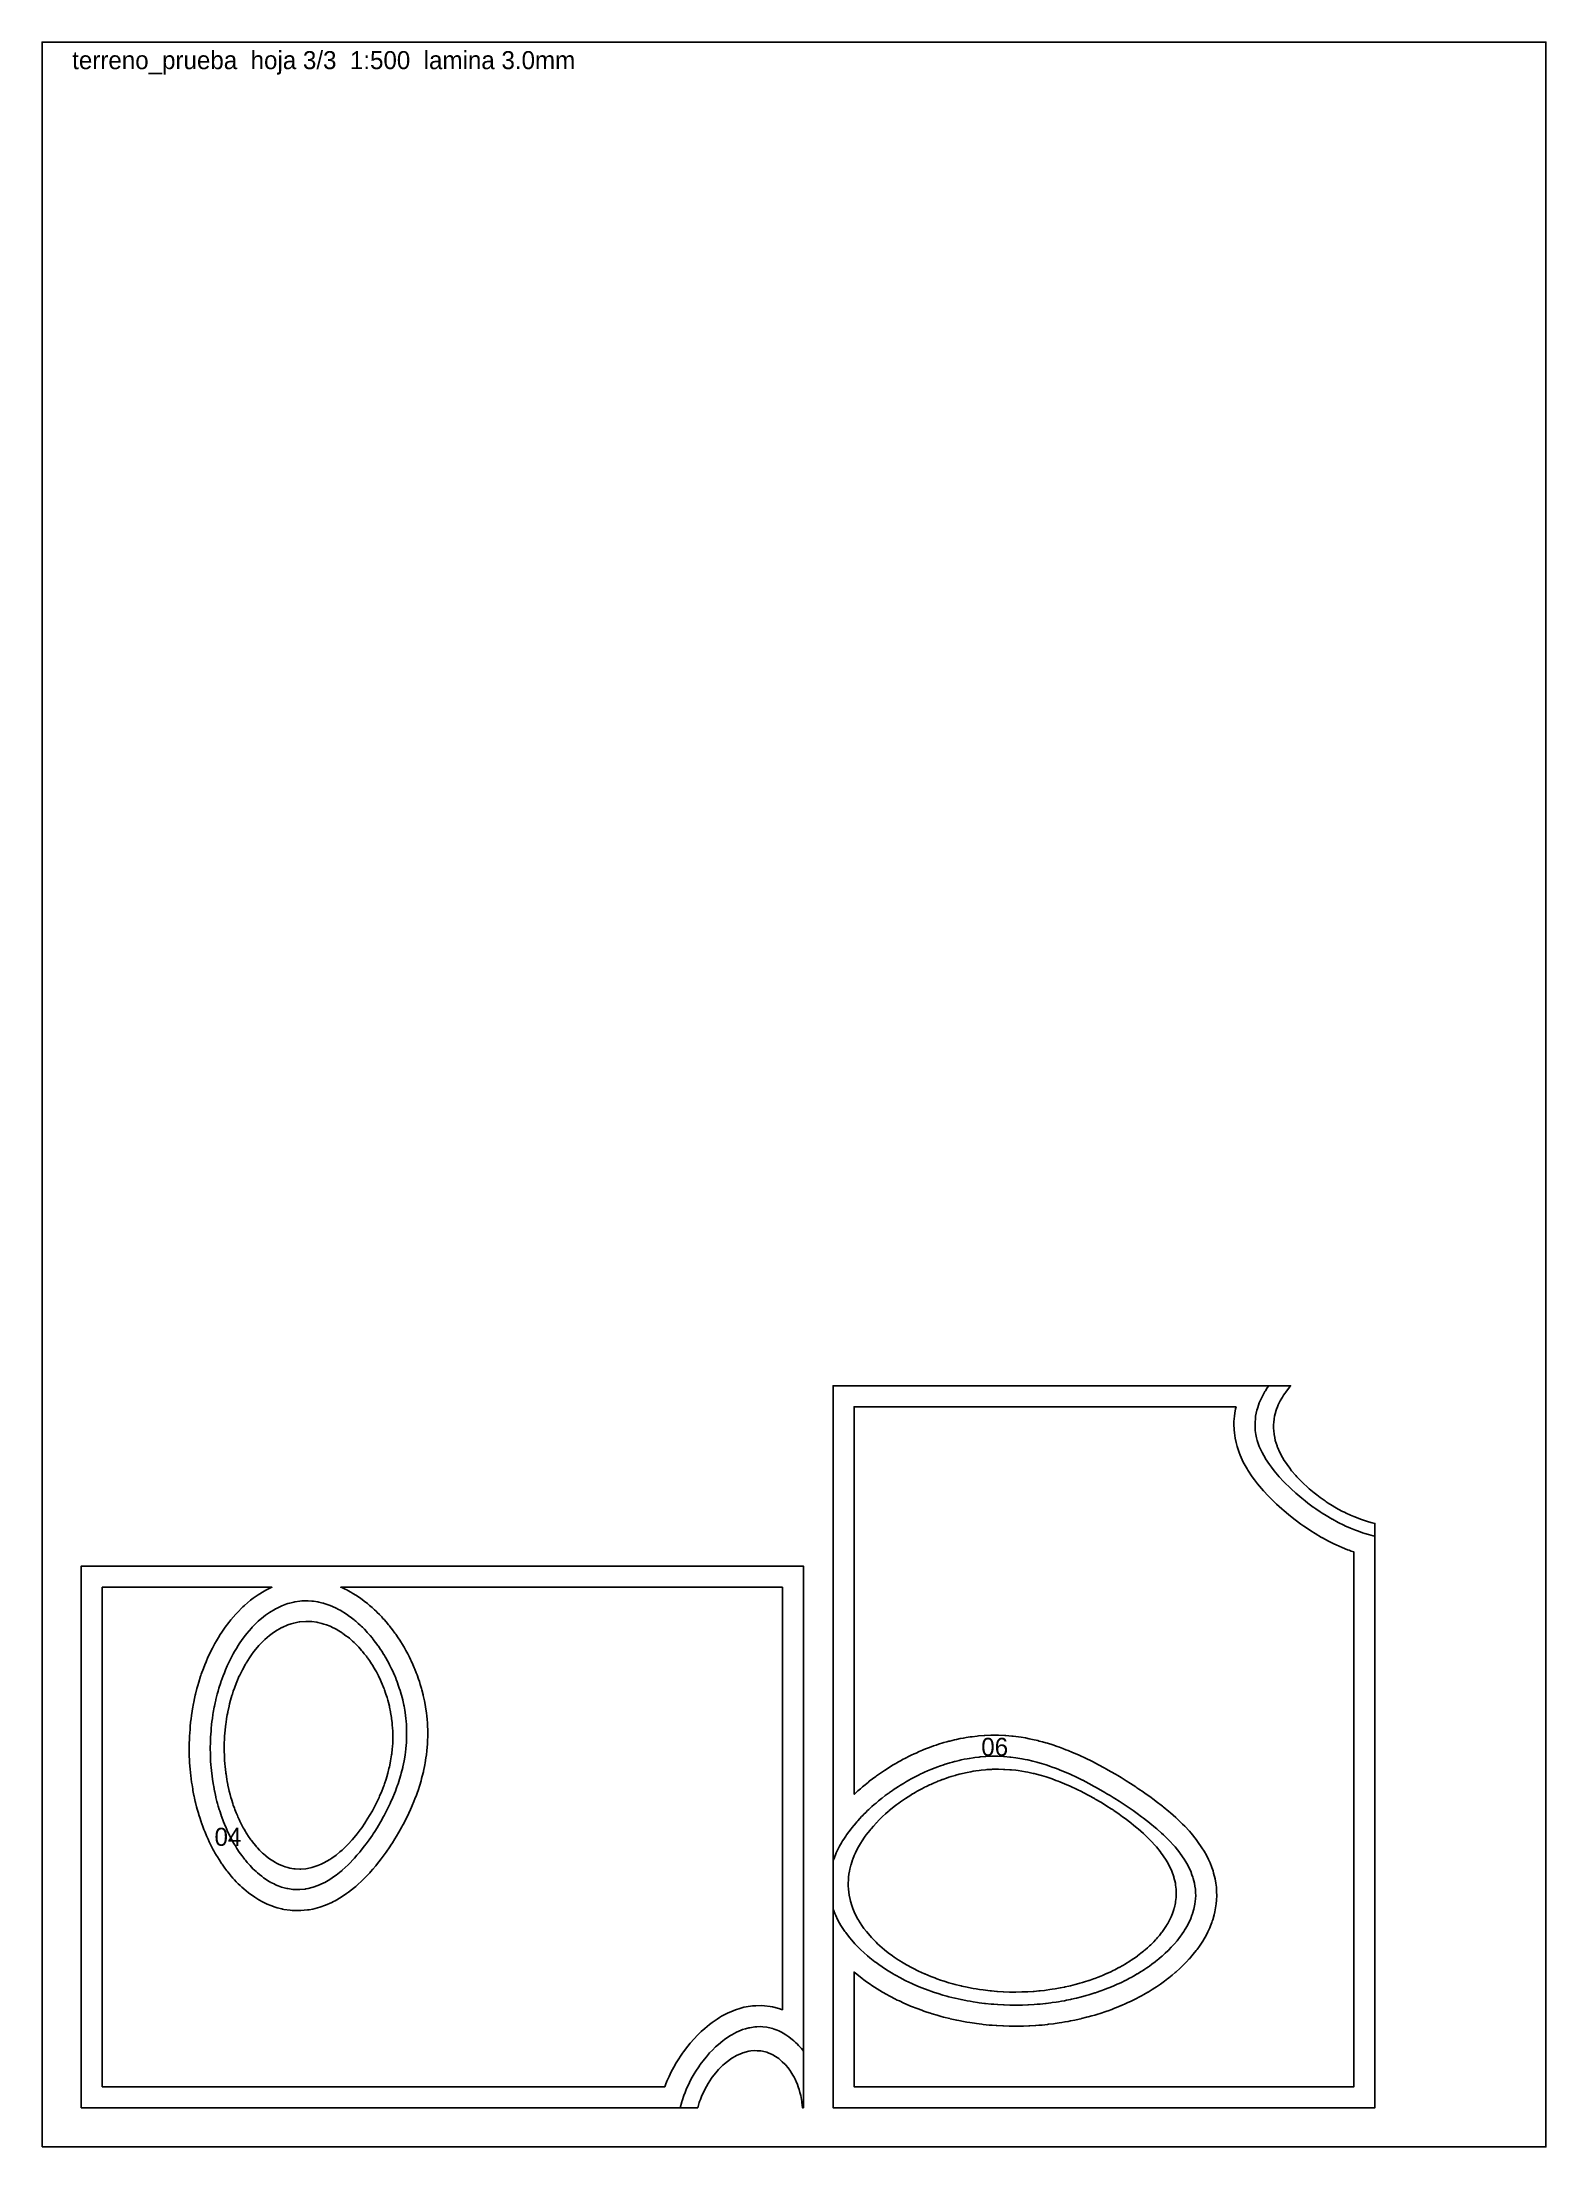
# Model space of a CAD drawing. Header units: millimetres. Extents: x 0 to 500, y 0 to 700.
import ezdxf
from ezdxf.enums import TextEntityAlignment as Align

# ---------------------------------------------------------------- set-up
doc = ezdxf.new("R2010")
doc.units = ezdxf.units.MM
for name, color, linetype in [('CORTE', 1, 'Continuous'), ('GRABADO', 5, 'Continuous'), ('HOJA', 8, 'Continuous')]:
    doc.layers.add(name, color=color, linetype=linetype)

msp = doc.modelspace()

# ---------------------------------------------------------------- linework, layer by layer
at = {"layer": 'CORTE'}
for points in [[(263, 13), (263, 253.15), (415.16, 253.15), (414.95, 252.9), (414.82, 252.74), (414.06, 251.77), (413.48, 251.01), (413.2, 250.61), (412.8, 250), (412.41, 249.39), (412.17, 249), (411.69, 248.1), (411.13, 246.99), (411.03, 246.75), (410.79, 246.14), (410.46, 245.3), (410.34, 244.98), (410.01, 243.75), (409.81, 242.98), (409.66, 242.09), (409.51, 240.97), (409.48, 240.26), (409.45, 238.96), (409.5, 238.23), (409.62, 236.95), (409.83, 235.89), (410.03, 234.94), (410.61, 233.11), (410.67, 232.93), (410.78, 232.66), (411.54, 230.92), (412.4, 229.31), (412.62, 228.91), (412.8, 228.63), (413.93, 226.9), (414.82, 225.71), (415.45, 224.89), (416.84, 223.26), (417.18, 222.87), (418.86, 221.14), (419.14, 220.86), (420.88, 219.25), (421.34, 218.85), (422.9, 217.55), (423.8, 216.83), (424.92, 216), (426.57, 214.82), (426.94, 214.57), (427.62, 214.14), (428.96, 213.29), (429.77, 212.8), (430.98, 212.12), (432.42, 211.36), (433, 211.06), (433.56, 210.79), (435.02, 210.12), (436.17, 209.64), (437.03, 209.28), (438.4, 208.78), (439.05, 208.54), (439.4, 208.43), (441.07, 207.91), (442.27, 207.58), (443.15, 207.35), (443.15, 13), (263, 13)], [(436.15, 20), (436.15, 197.85), (435.3, 198.15), (434.56, 198.41), (434.07, 198.61), (432.29, 199.32), (430.32, 200.19), (430.04, 200.32), (429.72, 200.47), (427.77, 201.45), (425.69, 202.55), (425.55, 202.63), (425.39, 202.72), (423.29, 203.97), (421.83, 204.88), (421.03, 205.4), (419.56, 206.4), (418.88, 206.87), (418.5, 207.14), (416.65, 208.52), (415.61, 209.32), (414.41, 210.29), (412.94, 211.51), (412.17, 212.19), (410.47, 213.72), (409.93, 214.25), (408.18, 215.96), (407.68, 216.49), (406.07, 218.22), (405.43, 218.98), (404.13, 220.52), (403.16, 221.8), (402.36, 222.86), (400.94, 225.01), (400.76, 225.29), (400.62, 225.55), (399.38, 227.77), (398.34, 230.05), (398.2, 230.36), (398.1, 230.66), (397.3, 232.98), (397, 234.24), (396.66, 235.72), (396.44, 237.43), (396.31, 238.5), (396.28, 240.32), (396.28, 241.28), (396.44, 242.98), (396.55, 244.05), (396.83, 245.44), (396.99, 246.15), (270, 246.15), (270.03, 117.28), (270.11, 117.36), (270.54, 117.75), (271.24, 118.39), (272.06, 119.12), (272.46, 119.47), (272.79, 119.74), (273.65, 120.46), (274.73, 121.33), (274.9, 121.47), (275.04, 121.58), (276.15, 122.43), (277.17, 123.18), (277.42, 123.36), (277.75, 123.6), (278.73, 124.29), (279.43, 124.76), (280.05, 125.18), (280.97, 125.78), (281.39, 126.05), (281.68, 126.23), (282.77, 126.9), (283.84, 127.53), (284.18, 127.73), (284.71, 128.03), (285.58, 128.51), (286.11, 128.8), (287.05, 129.29), (288.29, 129.92), (288.55, 130.05), (288.97, 130.25), (290.01, 130.74), (290.57, 131), (291.57, 131.45), (292.77, 131.96), (293.18, 132.12), (294.03, 132.46), (294.71, 132.73), (295.06, 132.86), (296.38, 133.34), (297.28, 133.65), (298.1, 133.91), (299.51, 134.35), (299.86, 134.45), (300.77, 134.71), (301.51, 134.91), (301.82, 134.99), (303.36, 135.37), (304.08, 135.53), (305.26, 135.78), (306.34, 135.98), (307.22, 136.13), (308.61, 136.35), (309.24, 136.43), (310.9, 136.62), (311.32, 136.66), (313.19, 136.81), (313.47, 136.82), (315.49, 136.91), (315.69, 136.91), (317.79, 136.91), (318, 136.9), (320.09, 136.82), (320.39, 136.8), (322.39, 136.63), (322.89, 136.58), (324.7, 136.36), (325.49, 136.23), (326.99, 135.99), (328.22, 135.75), (329.28, 135.53), (331.09, 135.11), (331.56, 134.99), (332.58, 134.71), (333.76, 134.39), (334.31, 134.22), (336.01, 133.69), (337.54, 133.17), (338.25, 132.92), (339.37, 132.49), (340.43, 132.1), (341.14, 131.81), (342.63, 131.2), (344.58, 130.34), (344.79, 130.25), (344.99, 130.16), (346.96, 129.24), (349.01, 128.23), (349.11, 128.19), (349.21, 128.13), (351.25, 127.07), (353.15, 126.05), (353.4, 125.92), (353.68, 125.76), (355.51, 124.73), (356.9, 123.92), (357.65, 123.48), (358.73, 122.82), (359.73, 122.21), (360.4, 121.8), (361.87, 120.86), (363.67, 119.7), (364.04, 119.45), (364.68, 119.01), (366.08, 118.05), (366.8, 117.56), (368.26, 116.51), (369.75, 115.43), (370.45, 114.89), (372.55, 113.28), (372.66, 113.18), (372.76, 113.1), (374.68, 111.5), (375.18, 111.09), (376.92, 109.53), (377.65, 108.87), (379.17, 107.37), (379.94, 106.62), (381.45, 104.95), (382.04, 104.31), (383.74, 102.19), (383.94, 101.95), (384.19, 101.59), (385.65, 99.5), (386.35, 98.31), (387.11, 97.01), (387.81, 95.55), (388.35, 94.43), (388.9, 92.95), (389.32, 91.81), (389.52, 91.05), (390.03, 89.1), (390.23, 87.76), (390.44, 86.36), (390.52, 84.79), (390.57, 83.6), (390.48, 82.07), (390.4, 80.86), (390.19, 79.55), (389.94, 78.16), (389.7, 77.22), (389.22, 75.51), (389.05, 75.04), (388.88, 74.59), (388.47, 73.5), (388.21, 72.84), (387.61, 71.58), (386.99, 70.33), (386.68, 69.78), (386.34, 69.2), (385.88, 68.42), (385.5, 67.79), (384.82, 66.81), (384, 65.66), (383.92, 65.54), (383.76, 65.32), (382.77, 64.09), (381.86, 63), (381.6, 62.71), (381.41, 62.51), (380.55, 61.57), (379.65, 60.64), (379.33, 60.32), (379.07, 60.08), (378.2, 59.25), (377.18, 58.33), (376.92, 58.1), (376.74, 57.95), (375.73, 57.09), (374.61, 56.2), (374.5, 56.11), (374.32, 55.97), (373.15, 55.09), (372.28, 54.47), (371.86, 54.16), (371.23, 53.73), (370.48, 53.22), (369.96, 52.89), (369.12, 52.35), (367.73, 51.51), (367.64, 51.45), (366.3, 50.68), (365.5, 50.24), (364.86, 49.89), (363.68, 49.28), (363.39, 49.13), (363.2, 49.04), (361.9, 48.4), (361.04, 48), (360.37, 47.69), (358.84, 47.02), (358.75, 46.99), (357.27, 46.37), (356.59, 46.11), (355.67, 45.75), (354.41, 45.3), (354.03, 45.16), (353.07, 44.84), (352.43, 44.62), (352.14, 44.53), (350.74, 44.08), (349.97, 43.85), (349.03, 43.58), (347.79, 43.24), (347.28, 43.11), (345.62, 42.69), (345.51, 42.67), (345.32, 42.62), (343.79, 42.28), (343.37, 42.19), (341.96, 41.9), (341.19, 41.75), (340.1, 41.55), (339.02, 41.37), (338.21, 41.24), (336.84, 41.04), (336.28, 40.97), (334.66, 40.77), (334.32, 40.73), (332.48, 40.54), (332.33, 40.53), (331.4, 40.46), (330.43, 40.38), (330.28, 40.37), (328.37, 40.26), (328.1, 40.24), (326.27, 40.18), (325.93, 40.17), (324.12, 40.15), (323.75, 40.14), (321.93, 40.16), (321.58, 40.16), (319.7, 40.23), (319.41, 40.23), (317.41, 40.34), (317.23, 40.35), (315.91, 40.46), (315.03, 40.52), (314.89, 40.54), (312.85, 40.74), (312.47, 40.79), (310.67, 41.01), (309.99, 41.12), (308.5, 41.33), (307.43, 41.52), (306.32, 41.71), (304.79, 42.01), (304.14, 42.13), (301.94, 42.62), (301.82, 42.66), (299.73, 43.17), (298.96, 43.39), (297.55, 43.78), (295.96, 44.26), (295.38, 44.44), (294.2, 44.83), (293.12, 45.19), (292.52, 45.42), (290.95, 45.99), (289.09, 46.73), (288.78, 46.85), (288.31, 47.05), (286.5, 47.84), (285.04, 48.53), (284.34, 48.85), (283.54, 49.25), (282.05, 50.02), (280.41, 50.93), (279.9, 51.21), (279.42, 51.49), (277.61, 52.59), (275.91, 53.68), (275.3, 54.1), (274.12, 54.94), (273.17, 55.61), (272.67, 55.98), (270.86, 57.41), (270, 58.12), (270, 20), (436.15, 20)], [(13, 193.15), (253.15, 193.15), (253.15, 13), (252.82, 13), (252.64, 14.73), (252.6, 15.09), (252.36, 16.46), (252.23, 17.1), (251.98, 18.1), (251.71, 19.12), (251.53, 19.66), (251.01, 21.14), (251, 21.15), (250.99, 21.19), (250.36, 22.52), (250.05, 23.15), (249.66, 23.84), (248.98, 25.01), (248.92, 25.1), (248.87, 25.17), (248.05, 26.25), (247.3, 27.18), (247.14, 27.36), (246.97, 27.55), (246.12, 28.34), (245.17, 29.2), (245.05, 29.29), (244.96, 29.36), (243.84, 30.09), (242.96, 30.63), (242.56, 30.81), (241.63, 31.21), (241.14, 31.4), (240.95, 31.47), (239.54, 31.8), (238.95, 31.92), (237.73, 32), (236.94, 32.03), (235.63, 31.9), (234.94, 31.82), (233.04, 31.32), (232.93, 31.29), (232.73, 31.21), (230.92, 30.41), (229.03, 29.31), (228.91, 29.24), (228.85, 29.19), (226.91, 27.68), (226.36, 27.18), (224.89, 25.72), (224.4, 25.16), (222.88, 23.29), (222.78, 23.14), (222.58, 22.84), (221.46, 21.13), (220.87, 20.12), (220.34, 19.11), (219.87, 18.1), (219.4, 17.09), (218.86, 15.74), (218.62, 15.07), (218.51, 14.72), (217.99, 13), (13, 13), (13, 193.15)], [(20, 20), (207.02, 20), (207.26, 20.62), (207.74, 21.81), (208.45, 23.44), (208.82, 24.23), (209.19, 24.95), (210.02, 26.51), (210.81, 27.91), (211.44, 28.93), (212.49, 30.53), (212.91, 31.15), (213.22, 31.59), (214.72, 33.55), (215.53, 34.55), (216.78, 35.95), (217.89, 37.14), (219.16, 38.35), (220.31, 39.41), (221.95, 40.74), (222.78, 41.39), (224.41, 42.49), (225.27, 43.06), (225.93, 43.43), (227.9, 44.48), (229.75, 45.26), (230.6, 45.62), (231.95, 46.01), (233.36, 46.42), (234.14, 46.56), (236.23, 46.89), (237.33, 46.94), (239.14, 46.99), (240.24, 46.9), (242.05, 46.71), (242.9, 46.54), (244.91, 46.06), (245.32, 45.92), (245.5, 45.86), (246.15, 45.61), (246.15, 186.15), (99.3, 186.15), (99.41, 186.1), (100.82, 185.48), (101.27, 185.24), (101.7, 185), (102.64, 184.49), (103.35, 184.1), (104.32, 183.48), (105.53, 182.69), (105.62, 182.63), (105.83, 182.49), (107.13, 181.51), (108.18, 180.7), (108.57, 180.37), (108.89, 180.1), (109.74, 179.35), (110.57, 178.61), (111.04, 178.15), (111.45, 177.75), (112.15, 177.04), (112.91, 176.25), (113.34, 175.78), (113.68, 175.4), (114.39, 174.59), (115.22, 173.6), (115.48, 173.28), (115.66, 173.05), (116.46, 172.01), (117.3, 170.89), (117.42, 170.71), (117.6, 170.47), (118.37, 169.32), (118.89, 168.52), (119.27, 167.93), (119.83, 167.03), (120.14, 166.51), (120.34, 166.17), (120.97, 165.04), (121.55, 163.96), (121.77, 163.54), (122.13, 162.83), (122.51, 162.05), (122.73, 161.6), (123.24, 160.46), (123.72, 159.38), (123.94, 158.84), (124.39, 157.7), (124.56, 157.27), (124.65, 157.01), (125.17, 155.55), (125.43, 154.76), (125.74, 153.79), (126.12, 152.5), (126.26, 151.98), (126.67, 150.39), (126.7, 150.27), (126.74, 150.12), (127.12, 148.35), (127.22, 147.84), (127.48, 146.37), (127.61, 145.55), (127.77, 144.33), (127.91, 143.25), (128, 142.22), (128.11, 140.94), (128.15, 140.04), (128.2, 138.63), (128.21, 137.78), (128.21, 136.31), (128.17, 135.43), (128.11, 133.99), (128.03, 132.99), (127.91, 131.68), (127.76, 130.44), (127.62, 129.37), (127.36, 127.77), (127.24, 127.07), (126.81, 124.97), (126.77, 124.78), (126.68, 124.45), (126.2, 122.51), (125.98, 121.74), (125.54, 120.25), (124.99, 118.57), (124.8, 117.99), (124.45, 117.02), (123.97, 115.74), (123.64, 114.91), (123.07, 113.52), (122.26, 111.67), (122.08, 111.27), (121.92, 110.94), (121.02, 109.09), (120.06, 107.2), (119.87, 106.84), (119.66, 106.48), (118.66, 104.69), (117.84, 103.29), (117.32, 102.44), (116.5, 101.15), (115.97, 100.32), (115.62, 99.78), (114.43, 98.07), (113.44, 96.68), (112.77, 95.81), (111.22, 93.83), (110.97, 93.52), (109.99, 92.39), (109.18, 91.45), (108.94, 91.17), (107, 89.16), (106.65, 88.8), (104.54, 86.85), (104.31, 86.64), (103.88, 86.3), (101.92, 84.72), (101.19, 84.22), (99.45, 83.03), (97.46, 81.89), (96.9, 81.57), (96.31, 81.3), (94.27, 80.38), (92.32, 79.72), (91.55, 79.47), (89.96, 79.12), (88.82, 78.87), (88.22, 78.8), (86, 78.58), (85.21, 78.59), (83.17, 78.63), (82.46, 78.71), (80.36, 79), (79.93, 79.11), (79.66, 79.18), (78.21, 79.55), (77.49, 79.75), (76, 80.31), (74.81, 80.78), (73.97, 81.19), (72.88, 81.75), (72.51, 81.95), (72.08, 82.18), (70.73, 83.03), (69.58, 83.8), (69.09, 84.17), (68.68, 84.49), (67.83, 85.16), (67.03, 85.83), (66.38, 86.41), (65.83, 86.94), (65.22, 87.52), (64.56, 88.18), (63.94, 88.84), (63.46, 89.39), (62.88, 90.05), (62.17, 90.89), (61.74, 91.43), (61.44, 91.82), (60.76, 92.73), (59.84, 94.01), (59.75, 94.15), (59.69, 94.24), (58.85, 95.54), (58.3, 96.43), (57.98, 96.95), (57.48, 97.82), (57.13, 98.45), (56.92, 98.83), (56.34, 99.94), (55.8, 101.02), (55.58, 101.47), (55.18, 102.33), (54.87, 103.03), (54.71, 103.4), (54.19, 104.63), (53.8, 105.6), (53.55, 106.26), (52.98, 107.81), (52.94, 107.93), (52.89, 108.07), (52.39, 109.58), (52.22, 110.15), (51.87, 111.32), (51.57, 112.36), (51.38, 113.09), (51, 114.58), (50.92, 114.9), (50.69, 115.97), (50.54, 116.65), (50.49, 116.88), (50.17, 118.53), (50.07, 119.09), (49.85, 120.45), (49.72, 121.3), (49.57, 122.41), (49.43, 123.52), (49.34, 124.41), (49.21, 125.73), (49.15, 126.46), (49.05, 127.95), (49.02, 128.56), (48.95, 130.17), (48.94, 130.7), (48.91, 132.39), (48.92, 132.9), (48.94, 134.61), (48.96, 135.16), (49.03, 136.82), (49.07, 137.48), (49.18, 139.04), (49.26, 139.86), (49.39, 141.26), (49.53, 142.33), (49.67, 143.47), (49.89, 144.87), (50.01, 145.68), (50.35, 147.51), (50.42, 147.89), (50.68, 149.11), (50.91, 150.19), (51.01, 150.56), (51.47, 152.4), (51.78, 153.49), (52.09, 154.6), (52.72, 156.59), (52.79, 156.81), (52.93, 157.22), (53.63, 159.14), (54.1, 160.3), (54.51, 161.34), (55.15, 162.83), (55.55, 163.7), (55.91, 164.43), (56.63, 165.89), (57.43, 167.39), (57.93, 168.27), (58.61, 169.39), (59.25, 170.45), (59.76, 171.24), (60.88, 172.84), (62.05, 174.43), (62.71, 175.25), (64.39, 177.22), (64.82, 177.67), (66.79, 179.66), (67.27, 180.09), (69.26, 181.79), (70.21, 182.49), (71.79, 183.62), (73.87, 184.87), (74.38, 185.17), (74.87, 185.4), (76.42, 186.15), (20, 186.15), (20, 20)], [(86.05, 92.4), (87.69, 92.51), (88.28, 92.62), (89.69, 92.91), (90.98, 93.31), (91.7, 93.55), (92.8, 94.04), (93.71, 94.45), (94.68, 95.01), (95.72, 95.62), (96.36, 96.06), (97.74, 97.04), (98.99, 98.08), (99.75, 98.72), (101.17, 100.09), (101.76, 100.68), (103.05, 102.11), (103.77, 102.93), (104.73, 104.13), (105.79, 105.5), (106.26, 106.15), (107.3, 107.67), (107.64, 108.17), (107.8, 108.41), (108.89, 110.19), (109.82, 111.79), (110.05, 112.21), (110.3, 112.7), (111.09, 114.23), (111.83, 115.77), (112.05, 116.25), (112.22, 116.64), (112.91, 118.27), (113.59, 120.04), (113.69, 120.29), (113.84, 120.75), (114.36, 122.31), (114.58, 123.05), (114.95, 124.33), (115.32, 125.81), (115.46, 126.35), (115.86, 128.29), (115.87, 128.37), (115.88, 128.39), (116.19, 130.39), (116.24, 130.77), (116.42, 132.41), (116.46, 133.02), (116.56, 134.43), (116.58, 135.15), (116.61, 136.45), (116.6, 137.19), (116.57, 138.47), (116.53, 139.14), (116.43, 140.48), (116.38, 141.01), (116.21, 142.5), (116.16, 142.81), (115.89, 144.52), (115.89, 144.55), (115.86, 144.7), (115.54, 146.22), (115.47, 146.54), (115.14, 147.84), (114.95, 148.56), (114.7, 149.41), (114.34, 150.58), (114.21, 150.95), (113.84, 151.99), (113.68, 152.43), (113.62, 152.6), (113.1, 153.87), (112.78, 154.62), (112.48, 155.27), (111.84, 156.64), (111.84, 156.64), (111.83, 156.65), (111.13, 157.96), (110.75, 158.66), (110.4, 159.24), (109.82, 160.23), (109.65, 160.5), (109.53, 160.67), (108.83, 161.71), (108.15, 162.69), (108, 162.89), (107.81, 163.16), (107.12, 164.02), (106.56, 164.71), (106.21, 165.13), (105.79, 165.62), (105.26, 166.19), (104.75, 166.73), (104.27, 167.22), (103.78, 167.7), (103.23, 168.2), (102.61, 168.75), (102.16, 169.14), (101.77, 169.47), (101.03, 170.02), (100.02, 170.77), (99.87, 170.88), (99.76, 170.96), (98.62, 171.65), (97.74, 172.18), (97.34, 172.38), (96.52, 172.78), (95.99, 173.04), (95.73, 173.16), (94.54, 173.6), (93.72, 173.9), (93.01, 174.08), (91.72, 174.42), (91.39, 174.47), (89.71, 174.71), (89.63, 174.71), (87.7, 174.78), (87.68, 174.78), (85.69, 174.62), (85.47, 174.57), (83.68, 174.22), (82.84, 173.95), (81.67, 173.59), (79.82, 172.78), (79.66, 172.71), (79.49, 172.61), (77.65, 171.55), (76.54, 170.77), (75.64, 170.11), (74.07, 168.75), (73.63, 168.35), (72.08, 166.73), (71.62, 166.22), (70.41, 164.71), (69.61, 163.64), (68.96, 162.7), (67.83, 160.91), (67.68, 160.68), (67.59, 160.53), (66.58, 158.66), (65.58, 156.65), (65.57, 156.64), (65.57, 156.63), (64.71, 154.62), (64.17, 153.2), (63.93, 152.6), (63.57, 151.54), (63.25, 150.58), (63.13, 150.14), (62.66, 148.56), (62.36, 147.35), (62.15, 146.54), (61.75, 144.72), (61.71, 144.52), (61.55, 143.67), (61.35, 142.5), (61.31, 142.26), (61.06, 140.48), (61, 139.92), (60.83, 138.46), (60.77, 137.68), (60.68, 136.44), (60.64, 135.52), (60.58, 134.42), (60.57, 133.44), (60.56, 132.4), (60.58, 131.42), (60.6, 130.38), (60.64, 129.47), (60.7, 128.36), (60.76, 127.57), (60.87, 126.34), (60.94, 125.73), (61.1, 124.32), (61.16, 123.93), (61.41, 122.3), (61.43, 122.18), (61.55, 121.51), (61.75, 120.48), (61.79, 120.28), (62.12, 118.83), (62.25, 118.26), (62.52, 117.21), (62.78, 116.24), (62.96, 115.63), (63.39, 114.22), (63.43, 114.09), (63.57, 113.7), (63.96, 112.6), (64.11, 112.2), (64.52, 111.14), (64.92, 110.18), (65.12, 109.72), (65.58, 108.69), (65.75, 108.33), (65.83, 108.16), (66.43, 107), (66.88, 106.14), (67.14, 105.69), (67.59, 104.89), (67.88, 104.42), (68.07, 104.13), (68.68, 103.2), (69.43, 102.11), (69.5, 102.01), (69.61, 101.87), (70.39, 100.88), (71.04, 100.09), (71.31, 99.78), (71.62, 99.42), (72.28, 98.74), (72.95, 98.07), (73.29, 97.73), (73.63, 97.42), (74.37, 96.8), (75.31, 96.06), (75.5, 95.91), (75.64, 95.8), (76.71, 95.11), (77.65, 94.53), (77.97, 94.37), (78.65, 94.04), (79.34, 93.72), (79.66, 93.57), (80.8, 93.18), (81.67, 92.9), (82.38, 92.75), (83.67, 92.5), (84.11, 92.47), (85.68, 92.38), (86.05, 92.4)], [(377.07, 84.87), (377.05, 85.67), (376.88, 87.07), (376.8, 87.68), (376.33, 89.63), (376.31, 89.69), (376.26, 89.83), (375.6, 91.7), (375.04, 92.92), (374.67, 93.71), (374.25, 94.45), (373.51, 95.72), (372.23, 97.6), (372.13, 97.74), (371.76, 98.2), (370.53, 99.75), (370.21, 100.1), (368.7, 101.76), (368.19, 102.27), (366.66, 103.78), (366.17, 104.22), (364.41, 105.79), (364.15, 106.01), (362.93, 107), (362.13, 107.66), (361.95, 107.81), (360.11, 109.2), (359.27, 109.82), (358.09, 110.66), (356.39, 111.84), (356.07, 112.05), (355.46, 112.44), (354.05, 113.35), (353.26, 113.85), (352.03, 114.6), (350.18, 115.69), (350, 115.8), (349.88, 115.87), (347.98, 116.91), (346.16, 117.88), (345.96, 117.98), (345.76, 118.09), (343.94, 118.98), (341.99, 119.9), (341.92, 119.93), (341.86, 119.95), (339.9, 120.8), (338.38, 121.42), (337.88, 121.61), (337.07, 121.91), (335.86, 122.36), (335.19, 122.58), (333.84, 123.02), (332.25, 123.5), (331.82, 123.62), (330.65, 123.93), (329.8, 124.15), (329.51, 124.21), (327.78, 124.59), (326.96, 124.74), (325.76, 124.95), (324.55, 125.13), (323.74, 125.24), (322.27, 125.39), (321.72, 125.44), (320.1, 125.54), (319.7, 125.56), (318.02, 125.6), (317.68, 125.6), (316.03, 125.57), (315.66, 125.56), (314.12, 125.47), (313.64, 125.43), (312.27, 125.3), (311.62, 125.22), (310.48, 125.06), (309.6, 124.93), (308.75, 124.78), (307.58, 124.56), (307.06, 124.45), (305.56, 124.11), (305.42, 124.07), (304.88, 123.93), (303.83, 123.65), (303.55, 123.57), (302.27, 123.18), (301.53, 122.94), (300.75, 122.68), (299.51, 122.24), (299.27, 122.15), (298.65, 121.91), (297.81, 121.58), (297.49, 121.45), (296.4, 120.98), (295.47, 120.57), (295.01, 120.36), (294.05, 119.9), (293.64, 119.7), (293.45, 119.6), (292.31, 119.01), (291.43, 118.54), (291, 118.3), (290.27, 117.88), (289.72, 117.57), (289.41, 117.38), (288.47, 116.8), (287.39, 116.11), (287.24, 116.01), (287.02, 115.87), (286.04, 115.2), (285.37, 114.72), (284.86, 114.36), (284.19, 113.86), (283.71, 113.49), (283.35, 113.2), (282.59, 112.6), (281.66, 111.84), (281.48, 111.69), (281.33, 111.55), (280.41, 110.74), (279.41, 109.83), (279.36, 109.78), (279.31, 109.72), (278.35, 108.77), (277.4, 107.81), (277.35, 107.75), (277.29, 107.69), (276.4, 106.69), (275.62, 105.8), (275.46, 105.61), (275.27, 105.37), (274.57, 104.48), (274.03, 103.79), (273.71, 103.33), (273.25, 102.67), (272.88, 102.14), (272.63, 101.77), (272.11, 100.9), (271.43, 99.76), (271.36, 99.63), (271.23, 99.38), (270.68, 98.3), (270.4, 97.75), (270.05, 96.91), (269.56, 95.74), (269.48, 95.48), (269.21, 94.69), (268.98, 93.96), (268.9, 93.73), (268.57, 92.36), (268.42, 91.72), (268.26, 90.66), (268.12, 89.71), (268.07, 88.84), (268, 87.7), (268.03, 86.87), (268.07, 85.69), (268.2, 84.69), (268.32, 83.68), (268.64, 82.23), (268.77, 81.67), (269.21, 80.26), (269.41, 79.66), (269.55, 79.32), (270.25, 77.64), (271.23, 75.76), (271.3, 75.63), (271.41, 75.45), (272.56, 73.62), (273.25, 72.68), (274.06, 71.61), (275.27, 70.19), (275.79, 69.6), (277.29, 68.07), (277.79, 67.58), (279.3, 66.23), (280.08, 65.57), (281.32, 64.59), (282.71, 63.56), (283.34, 63.11), (284.66, 62.25), (285.36, 61.78), (285.74, 61.54), (287.38, 60.57), (289.27, 59.53), (289.4, 59.46), (289.54, 59.39), (291.42, 58.45), (293.42, 57.54), (293.44, 57.53), (293.47, 57.51), (295.46, 56.69), (296.79, 56.19), (297.48, 55.93), (298.71, 55.5), (299.5, 55.23), (299.89, 55.11), (301.52, 54.61), (302.76, 54.27), (303.54, 54.04), (305.49, 53.56), (305.56, 53.54), (305.82, 53.48), (307.58, 53.1), (308.06, 53.01), (309.6, 52.72), (310.52, 52.57), (311.63, 52.38), (312.9, 52.21), (313.65, 52.11), (315.2, 51.94), (315.67, 51.88), (317.43, 51.73), (317.69, 51.71), (319.58, 51.59), (319.71, 51.59), (321.68, 51.51), (321.73, 51.51), (323.73, 51.49), (323.75, 51.49), (325.72, 51.52), (325.77, 51.52), (327.67, 51.59), (327.79, 51.6), (329.57, 51.71), (329.81, 51.73), (331.43, 51.87), (331.83, 51.91), (333.25, 52.07), (333.85, 52.14), (335.04, 52.3), (335.87, 52.42), (336.79, 52.57), (337.89, 52.76), (338.5, 52.87), (339.91, 53.15), (340.19, 53.21), (341.41, 53.48), (341.84, 53.58), (341.93, 53.6), (343.45, 53.99), (343.95, 54.12), (345.04, 54.42), (345.97, 54.69), (346.59, 54.88), (348, 55.33), (348.12, 55.37), (348.49, 55.5), (349.62, 55.9), (350.02, 56.04), (351.09, 56.45), (352.04, 56.83), (352.53, 57.02), (353.67, 57.51), (353.94, 57.63), (354.05, 57.68), (355.32, 58.27), (356.08, 58.64), (356.67, 58.93), (357.83, 59.53), (358, 59.62), (358.09, 59.67), (359.3, 60.34), (360.12, 60.82), (360.57, 61.09), (361.29, 61.54), (361.81, 61.87), (362.13, 62.09), (363.01, 62.68), (364.16, 63.48), (364.2, 63.51), (364.26, 63.56), (365.34, 64.38), (366.17, 65.05), (366.46, 65.28), (366.8, 65.57), (367.54, 66.22), (368.19, 66.82), (368.59, 67.19), (369, 67.58), (369.6, 68.19), (370.21, 68.85), (370.57, 69.24), (370.89, 69.59), (371.5, 70.32), (372.23, 71.25), (372.39, 71.45), (372.51, 71.61), (373.22, 72.63), (373.86, 73.62), (374, 73.86), (374.25, 74.3), (374.72, 75.16), (374.97, 75.63), (375.37, 76.52), (375.84, 77.64), (375.95, 77.95), (376.26, 78.94), (376.44, 79.48), (376.49, 79.65), (376.8, 81.13), (376.9, 81.66), (377.02, 82.91), (377.09, 83.67), (377.07, 84.87)]]:
    msp.add_lwpolyline(points, close=True, dxfattribs=at)
at = {"layer": 'GRABADO'}
for points in [[(263, 79.01), (263.02, 79.01), (263.53, 77.64), (263.87, 76.92), (264.47, 75.63), (265.16, 74.38), (265.6, 73.62), (266.44, 72.35), (266.92, 71.61), (267.18, 71.26), (268.46, 69.59), (269.2, 68.72), (270.21, 67.58), (271.22, 66.53), (272.19, 65.57), (273.24, 64.6), (274.42, 63.55), (275.26, 62.86), (276.93, 61.54), (277.28, 61.28), (278.17, 60.65), (279.3, 59.84), (279.77, 59.52), (281.32, 58.53), (282.99, 57.51), (283.34, 57.31), (283.78, 57.07), (285.36, 56.19), (286.71, 55.49), (287.38, 55.16), (288, 54.87), (289.4, 54.21), (291.07, 53.48), (291.42, 53.33), (291.66, 53.24), (293.44, 52.53), (294.94, 51.98), (295.46, 51.79), (296.42, 51.47), (297.48, 51.11), (297.98, 50.97), (299.5, 50.5), (300.83, 50.14), (301.52, 49.94), (303.5, 49.45), (303.54, 49.44), (303.55, 49.44), (305.56, 48.99), (306.13, 48.88), (307.58, 48.59), (308.62, 48.42), (309.6, 48.25), (311.02, 48.04), (311.62, 47.95), (313.34, 47.74), (313.65, 47.7), (315.6, 47.5), (315.67, 47.5), (316.45, 47.44), (317.69, 47.34), (317.79, 47.33), (319.71, 47.23), (319.92, 47.22), (321.73, 47.16), (322, 47.16), (323.75, 47.14), (324.04, 47.15), (325.77, 47.17), (326.03, 47.18), (327.79, 47.24), (327.98, 47.25), (329.81, 47.35), (329.89, 47.36), (330.85, 47.44), (331.76, 47.51), (331.83, 47.51), (333.59, 47.69), (333.85, 47.72), (335.39, 47.91), (335.87, 47.98), (337.16, 48.17), (337.89, 48.28), (338.9, 48.45), (339.92, 48.63), (340.6, 48.76), (341.94, 49.04), (342.28, 49.11), (343.77, 49.45), (343.92, 49.48), (343.96, 49.49), (345.54, 49.89), (345.98, 50), (347.13, 50.32), (348, 50.57), (348.69, 50.78), (350.02, 51.2), (350.22, 51.26), (350.82, 51.47), (351.73, 51.77), (352.04, 51.88), (353.21, 52.31), (354.06, 52.64), (354.67, 52.87), (356.08, 53.46), (356.1, 53.46), (356.14, 53.48), (357.5, 54.08), (358.1, 54.35), (358.88, 54.71), (360.12, 55.32), (360.24, 55.38), (360.46, 55.49), (361.57, 56.07), (362.14, 56.38), (362.87, 56.78), (364.13, 57.51), (364.15, 57.52), (364.16, 57.53), (365.4, 58.28), (366.18, 58.79), (366.63, 59.07), (367.3, 59.52), (367.83, 59.89), (368.2, 60.15), (369.01, 60.73), (370.08, 61.54), (370.16, 61.6), (370.22, 61.65), (371.28, 62.5), (372.24, 63.31), (372.37, 63.42), (372.52, 63.55), (373.43, 64.38), (374.26, 65.17), (374.47, 65.36), (374.67, 65.56), (375.46, 66.38), (376.28, 67.27), (376.43, 67.43), (376.56, 67.58), (377.35, 68.52), (378.21, 69.59), (378.24, 69.64), (378.29, 69.71), (379.08, 70.82), (379.62, 71.6), (379.88, 72.03), (380.31, 72.76), (380.63, 73.3), (380.81, 73.61), (381.31, 74.63), (381.79, 75.63), (381.94, 76.01), (382.33, 77.06), (382.49, 77.48), (382.55, 77.64), (382.94, 79.04), (383.1, 79.65), (383.28, 80.71), (383.43, 81.65), (383.49, 82.51), (383.56, 83.66), (383.52, 84.48), (383.47, 85.67), (383.31, 86.7), (383.16, 87.68), (382.75, 89.28), (382.64, 89.69), (382.33, 90.52), (381.89, 91.7), (381.5, 92.53), (380.93, 93.71), (380.31, 94.76), (379.75, 95.72), (378.45, 97.58), (378.34, 97.74), (378.3, 97.79), (376.72, 99.75), (376.28, 100.24), (374.89, 101.76), (374.26, 102.38), (372.85, 103.78), (372.24, 104.32), (370.61, 105.79), (370.22, 106.11), (368.29, 107.71), (368.2, 107.79), (368.18, 107.81), (366.18, 109.35), (365.56, 109.82), (364.15, 110.84), (362.77, 111.84), (362.13, 112.28), (360.74, 113.23), (360.11, 113.65), (359.82, 113.85), (358.09, 114.97), (356.68, 115.87), (356.07, 116.25), (355.1, 116.84), (354.05, 117.47), (353.36, 117.88), (352.03, 118.65), (350.24, 119.67), (350, 119.8), (349.82, 119.9), (347.98, 120.88), (346, 121.92), (345.96, 121.94), (345.92, 121.95), (343.94, 122.92), (342.04, 123.82), (341.92, 123.87), (341.78, 123.93), (339.9, 124.75), (338.5, 125.33), (337.88, 125.58), (336.9, 125.95), (335.86, 126.34), (335.25, 126.55), (333.84, 127.03), (332.25, 127.53), (331.82, 127.66), (330.73, 127.96), (329.8, 128.22), (329.46, 128.3), (327.78, 128.7), (326.85, 128.89), (325.76, 129.1), (324.39, 129.32), (323.74, 129.42), (322.07, 129.63), (321.72, 129.66), (319.86, 129.82), (319.7, 129.83), (317.75, 129.91), (317.68, 129.91), (315.73, 129.91), (315.66, 129.91), (313.78, 129.83), (313.64, 129.82), (311.91, 129.69), (311.62, 129.66), (310.1, 129.48), (309.6, 129.42), (308.34, 129.22), (307.58, 129.09), (306.63, 128.91), (305.56, 128.69), (304.97, 128.55), (303.54, 128.21), (303.35, 128.16), (302.65, 127.96), (301.77, 127.72), (301.52, 127.65), (300.22, 127.24), (299.5, 127.01), (298.71, 126.74), (297.48, 126.29), (297.23, 126.2), (296.6, 125.95), (295.78, 125.63), (295.46, 125.5), (294.36, 125.03), (293.44, 124.62), (292.97, 124.4), (291.98, 123.93), (291.6, 123.75), (291.42, 123.66), (290.26, 123.07), (289.4, 122.62), (288.95, 122.37), (288.13, 121.92), (287.65, 121.65), (287.38, 121.49), (286.38, 120.9), (285.36, 120.28), (285.13, 120.13), (284.78, 119.9), (283.91, 119.34), (283.34, 118.96), (282.7, 118.53), (281.79, 117.89), (281.52, 117.69), (281.32, 117.55), (280.36, 116.83), (279.3, 116.02), (279.21, 115.96), (279.11, 115.87), (278.1, 115.06), (277.28, 114.37), (277, 114.14), (276.68, 113.86), (275.93, 113.19), (275.26, 112.58), (274.87, 112.23), (274.46, 111.84), (273.85, 111.24), (273.24, 110.63), (272.84, 110.23), (272.45, 109.83), (271.86, 109.19), (271.22, 108.49), (270.9, 108.13), (270.62, 107.82), (269.98, 107.04), (269.2, 106.09), (269.07, 105.93), (268.97, 105.8), (268.21, 104.78), (267.48, 103.79), (267.36, 103.61), (267.18, 103.33), (266.56, 102.39), (266.17, 101.78), (265.8, 101.14), (265.16, 100.02), (265.07, 99.86), (265.02, 99.76), (264.4, 98.51), (264.03, 97.75), (263.77, 97.13), (263.2, 95.74), (263.19, 95.7), (263.03, 95.21), (263, 95.21), (263, 253.15), (407.83, 253.15), (407.35, 252.42), (406.73, 251.47), (406.56, 251.19), (406.46, 251.02), (405.85, 249.89), (405.39, 249.01), (405.18, 248.55), (404.72, 247.45), (404.58, 247.13), (404.53, 247), (404.09, 245.62), (403.9, 244.99), (403.69, 244.01), (403.48, 242.98), (403.4, 242.28), (403.28, 240.97), (403.28, 240.39), (403.31, 238.96), (403.38, 238.28), (403.56, 236.95), (403.81, 235.85), (404.03, 234.94), (404.72, 232.94), (404.72, 232.93), (404.72, 232.93), (405.64, 230.92), (406.74, 228.95), (406.76, 228.91), (406.79, 228.86), (408.08, 226.9), (408.75, 226.01), (409.6, 224.89), (410.77, 223.5), (411.3, 222.87), (412.79, 221.28), (413.19, 220.86), (414.81, 219.27), (415.25, 218.84), (416.83, 217.42), (417.5, 216.83), (418.85, 215.7), (419.95, 214.81), (420.87, 214.1), (422.62, 212.8), (422.89, 212.61), (423.51, 212.18), (424.91, 211.23), (425.59, 210.79), (426.93, 209.95), (428.92, 208.77), (428.95, 208.75), (429, 208.72), (430.97, 207.67), (432.81, 206.76), (432.99, 206.67), (433.16, 206.59), (435.01, 205.77), (436.67, 205.11), (437.03, 204.96), (437.64, 204.74), (439.05, 204.25), (439.78, 204.02), (441.07, 203.62), (442.62, 203.2), (443.15, 203.06), (443.15, 13), (263, 13), (263, 79.01)], [(436.15, 197.85), (435.3, 198.15), (434.56, 198.41), (434.07, 198.61), (432.29, 199.32), (430.32, 200.19), (430.04, 200.32), (429.72, 200.47), (427.77, 201.45), (425.69, 202.55), (425.55, 202.63), (425.39, 202.72), (423.29, 203.97), (421.83, 204.88), (421.03, 205.4), (419.56, 206.4), (418.88, 206.87), (418.5, 207.14), (416.65, 208.52), (415.61, 209.32), (414.41, 210.29), (412.94, 211.51), (412.17, 212.19), (410.47, 213.72), (409.93, 214.25), (408.18, 215.96), (407.68, 216.49), (406.07, 218.22), (405.43, 218.98), (404.13, 220.52), (403.16, 221.8), (402.36, 222.86), (400.94, 225.01), (400.76, 225.29), (400.62, 225.55), (399.38, 227.77), (398.34, 230.05), (398.2, 230.36), (398.1, 230.66), (397.3, 232.98), (397, 234.24), (396.66, 235.72), (396.44, 237.43), (396.31, 238.5), (396.28, 240.32), (396.28, 241.28), (396.44, 242.98), (396.55, 244.05), (396.83, 245.44), (396.99, 246.15), (270, 246.15), (270.03, 117.28), (270.11, 117.36), (270.54, 117.75), (271.24, 118.39), (272.06, 119.12), (272.46, 119.47), (272.79, 119.74), (273.65, 120.46), (274.73, 121.33), (274.9, 121.47), (275.04, 121.58), (276.15, 122.43), (277.17, 123.18), (277.42, 123.36), (277.75, 123.6), (278.73, 124.29), (279.43, 124.76), (280.05, 125.18), (280.97, 125.78), (281.39, 126.05), (281.68, 126.23), (282.77, 126.9), (283.84, 127.53), (284.18, 127.73), (284.71, 128.03), (285.58, 128.51), (286.11, 128.8), (287.05, 129.29), (288.29, 129.92), (288.55, 130.05), (288.97, 130.25), (290.01, 130.74), (290.57, 131), (291.57, 131.45), (292.77, 131.96), (293.18, 132.12), (294.03, 132.46), (294.71, 132.73), (295.06, 132.86), (296.38, 133.34), (297.28, 133.65), (298.1, 133.91), (299.51, 134.35), (299.86, 134.45), (300.77, 134.71), (301.51, 134.91), (301.82, 134.99), (303.36, 135.37), (304.08, 135.53), (305.26, 135.78), (306.34, 135.98), (307.22, 136.13), (308.61, 136.35), (309.24, 136.43), (310.9, 136.62), (311.32, 136.66), (313.19, 136.81), (313.47, 136.82), (315.49, 136.91), (315.69, 136.91), (317.79, 136.91), (318, 136.9), (320.09, 136.82), (320.39, 136.8), (322.39, 136.63), (322.89, 136.58), (324.7, 136.36), (325.49, 136.23), (326.99, 135.99), (328.22, 135.75), (329.28, 135.53), (331.09, 135.11), (331.56, 134.99), (332.58, 134.71), (333.76, 134.39), (334.31, 134.22), (336.01, 133.69), (337.54, 133.17), (338.25, 132.92), (339.37, 132.49), (340.43, 132.1), (341.14, 131.81), (342.63, 131.2), (344.58, 130.34), (344.79, 130.25), (344.99, 130.16), (346.96, 129.24), (349.01, 128.23), (349.11, 128.19), (349.21, 128.13), (351.25, 127.07), (353.15, 126.05), (353.4, 125.92), (353.68, 125.76), (355.51, 124.73), (356.9, 123.92), (357.65, 123.48), (358.73, 122.82), (359.73, 122.21), (360.4, 121.8), (361.87, 120.86), (363.67, 119.7), (364.04, 119.45), (364.68, 119.01), (366.08, 118.05), (366.8, 117.56), (368.26, 116.51), (369.75, 115.43), (370.45, 114.89), (372.55, 113.28), (372.66, 113.18), (372.76, 113.1), (374.68, 111.5), (375.18, 111.09), (376.92, 109.53), (377.65, 108.87), (379.17, 107.37), (379.94, 106.62), (381.45, 104.95), (382.04, 104.31), (383.74, 102.19), (383.94, 101.95), (384.19, 101.59), (385.65, 99.5), (386.35, 98.31), (387.11, 97.01), (387.81, 95.55), (388.35, 94.43), (388.9, 92.95), (389.32, 91.81), (389.52, 91.05), (390.03, 89.1), (390.23, 87.76), (390.44, 86.36), (390.52, 84.79), (390.57, 83.6), (390.48, 82.07), (390.4, 80.86), (390.19, 79.55), (389.94, 78.16), (389.7, 77.22), (389.22, 75.51), (389.05, 75.04), (388.88, 74.59), (388.47, 73.5), (388.21, 72.84), (387.61, 71.58), (386.99, 70.33), (386.68, 69.78), (386.34, 69.2), (385.88, 68.42), (385.5, 67.79), (384.82, 66.81), (384, 65.66), (383.92, 65.54), (383.76, 65.32), (382.77, 64.09), (381.86, 63), (381.6, 62.71), (381.41, 62.51), (380.55, 61.57), (379.65, 60.64), (379.33, 60.32), (379.07, 60.08), (378.2, 59.25), (377.18, 58.33), (376.92, 58.1), (376.74, 57.95), (375.73, 57.09), (374.61, 56.2), (374.5, 56.11), (374.32, 55.97), (373.15, 55.09), (372.28, 54.47), (371.86, 54.16), (371.23, 53.73), (370.48, 53.22), (369.96, 52.89), (369.12, 52.35), (367.73, 51.51), (367.64, 51.45), (366.3, 50.68), (365.5, 50.24), (364.86, 49.89), (363.68, 49.28), (363.39, 49.13), (363.2, 49.04), (361.9, 48.4), (361.04, 48), (360.37, 47.69), (358.84, 47.02), (358.75, 46.99), (357.27, 46.37), (356.59, 46.11), (355.67, 45.75), (354.41, 45.3), (354.03, 45.16), (353.07, 44.84), (352.43, 44.62), (352.14, 44.53), (350.74, 44.08), (349.97, 43.85), (349.03, 43.58), (347.79, 43.24), (347.28, 43.11), (345.62, 42.69), (345.51, 42.67), (345.32, 42.62), (343.79, 42.28), (343.37, 42.19), (341.96, 41.9), (341.19, 41.75), (340.1, 41.55), (339.02, 41.37), (338.21, 41.24), (336.84, 41.04), (336.28, 40.97), (334.66, 40.77), (334.32, 40.73), (332.48, 40.54), (332.33, 40.53), (331.4, 40.46), (330.43, 40.38), (330.28, 40.37), (328.37, 40.26), (328.1, 40.24), (326.27, 40.18), (325.93, 40.17), (324.12, 40.15), (323.75, 40.14), (321.93, 40.16), (321.58, 40.16), (319.7, 40.23), (319.41, 40.23), (317.41, 40.34), (317.23, 40.35), (315.91, 40.46), (315.03, 40.52), (314.89, 40.54), (312.85, 40.74), (312.47, 40.79), (310.67, 41.01), (309.99, 41.12), (308.5, 41.33), (307.43, 41.52), (306.32, 41.71), (304.79, 42.01), (304.14, 42.13), (301.94, 42.62), (301.82, 42.66), (299.73, 43.17), (298.96, 43.39), (297.55, 43.78), (295.96, 44.26), (295.38, 44.44), (294.2, 44.83), (293.12, 45.19), (292.52, 45.42), (290.95, 45.99), (289.09, 46.73), (288.78, 46.85), (288.31, 47.05), (286.5, 47.84), (285.04, 48.53), (284.34, 48.85), (283.54, 49.25), (282.05, 50.02), (280.41, 50.93), (279.9, 51.21), (279.42, 51.49), (277.61, 52.59), (275.91, 53.68), (275.3, 54.1), (274.12, 54.94), (273.17, 55.61), (272.67, 55.98), (270.86, 57.41), (270, 58.12), (270, 20), (436.15, 20), (436.15, 197.85)], [(253.15, 193.15), (253.15, 31.85), (252.45, 32.69), (251.97, 33.25), (251.51, 33.75), (251.01, 34.28), (250.5, 34.76), (249.94, 35.27), (249.43, 35.71), (249, 36.07), (248.3, 36.58), (247.3, 37.28), (247.11, 37.41), (246.99, 37.49), (245.82, 38.12), (244.98, 38.55), (244.45, 38.77), (243.05, 39.3), (242.99, 39.32), (242.97, 39.33), (241.37, 39.7), (240.96, 39.79), (239.59, 39.93), (238.96, 39.99), (237.6, 39.95), (236.95, 39.92), (235.29, 39.65), (234.94, 39.59), (233.92, 39.3), (232.93, 39), (232.44, 38.8), (230.92, 38.16), (229.28, 37.28), (228.91, 37.08), (228.31, 36.67), (226.9, 35.72), (226.31, 35.26), (224.89, 34.11), (223.95, 33.25), (222.88, 32.21), (221.95, 31.23), (220.86, 30.01), (220.22, 29.21), (218.85, 27.43), (218.68, 27.19), (218.33, 26.67), (217.34, 25.17), (216.84, 24.34), (216.16, 23.15), (215.4, 21.71), (215.1, 21.13), (214.82, 20.54), (214.2, 19.11), (213.78, 18.07), (213.4, 17.09), (212.81, 15.36), (212.72, 15.08), (212.68, 14.95), (212.15, 13), (13, 13), (13, 193.15), (253.15, 193.15)], [(207.02, 20), (207.26, 20.62), (207.74, 21.81), (208.45, 23.44), (208.82, 24.23), (209.19, 24.95), (210.02, 26.51), (210.81, 27.91), (211.44, 28.93), (212.49, 30.53), (212.91, 31.15), (213.22, 31.59), (214.72, 33.55), (215.53, 34.55), (216.78, 35.95), (217.89, 37.14), (219.16, 38.35), (220.31, 39.41), (221.95, 40.74), (222.78, 41.39), (224.41, 42.49), (225.27, 43.06), (225.93, 43.43), (227.9, 44.48), (229.75, 45.26), (230.6, 45.62), (231.95, 46.01), (233.36, 46.42), (234.14, 46.56), (236.23, 46.89), (237.33, 46.94), (239.14, 46.99), (240.24, 46.9), (242.05, 46.71), (242.9, 46.54), (244.91, 46.06), (245.32, 45.92), (245.5, 45.86), (246.15, 45.61), (246.15, 186.15), (99.3, 186.15), (99.41, 186.1), (100.82, 185.48), (101.27, 185.24), (101.7, 185), (102.64, 184.49), (103.35, 184.1), (104.32, 183.48), (105.53, 182.69), (105.62, 182.63), (105.83, 182.49), (107.13, 181.51), (108.18, 180.7), (108.57, 180.37), (108.89, 180.1), (109.74, 179.35), (110.57, 178.61), (111.04, 178.15), (111.45, 177.75), (112.15, 177.04), (112.91, 176.25), (113.34, 175.78), (113.68, 175.4), (114.39, 174.59), (115.22, 173.6), (115.48, 173.28), (115.66, 173.05), (116.46, 172.01), (117.3, 170.89), (117.42, 170.71), (117.6, 170.47), (118.37, 169.32), (118.89, 168.52), (119.27, 167.93), (119.83, 167.03), (120.14, 166.51), (120.34, 166.17), (120.97, 165.04), (121.55, 163.96), (121.77, 163.54), (122.13, 162.83), (122.51, 162.05), (122.73, 161.6), (123.24, 160.46), (123.72, 159.38), (123.94, 158.84), (124.39, 157.7), (124.56, 157.27), (124.65, 157.01), (125.17, 155.55), (125.43, 154.76), (125.74, 153.79), (126.12, 152.5), (126.26, 151.98), (126.67, 150.39), (126.7, 150.27), (126.74, 150.12), (127.12, 148.35), (127.22, 147.84), (127.48, 146.37), (127.61, 145.55), (127.77, 144.33), (127.91, 143.25), (128, 142.22), (128.11, 140.94), (128.15, 140.04), (128.2, 138.63), (128.21, 137.78), (128.21, 136.31), (128.17, 135.43), (128.11, 133.99), (128.03, 132.99), (127.91, 131.68), (127.76, 130.44), (127.62, 129.37), (127.36, 127.77), (127.24, 127.07), (126.81, 124.97), (126.77, 124.78), (126.68, 124.45), (126.2, 122.51), (125.98, 121.74), (125.54, 120.25), (124.99, 118.57), (124.8, 117.99), (124.45, 117.02), (123.97, 115.74), (123.64, 114.91), (123.07, 113.52), (122.26, 111.67), (122.08, 111.27), (121.92, 110.94), (121.02, 109.09), (120.06, 107.2), (119.87, 106.84), (119.66, 106.48), (118.66, 104.69), (117.84, 103.29), (117.32, 102.44), (116.5, 101.15), (115.97, 100.32), (115.62, 99.78), (114.43, 98.07), (113.44, 96.68), (112.77, 95.81), (111.22, 93.83), (110.97, 93.52), (109.99, 92.39), (109.18, 91.45), (108.94, 91.17), (107, 89.16), (106.65, 88.8), (104.54, 86.85), (104.31, 86.64), (103.88, 86.3), (101.92, 84.72), (101.19, 84.22), (99.45, 83.03), (97.46, 81.89), (96.9, 81.57), (96.31, 81.3), (94.27, 80.38), (92.32, 79.72), (91.55, 79.47), (89.96, 79.12), (88.82, 78.87), (88.22, 78.8), (86, 78.58), (85.21, 78.59), (83.17, 78.63), (82.46, 78.71), (80.36, 79), (79.93, 79.11), (79.66, 79.18), (78.21, 79.55), (77.49, 79.75), (76, 80.31), (74.81, 80.78), (73.97, 81.19), (72.88, 81.75), (72.51, 81.95), (72.08, 82.18), (70.73, 83.03), (69.58, 83.8), (69.09, 84.17), (68.68, 84.49), (67.83, 85.16), (67.03, 85.83), (66.38, 86.41), (65.83, 86.94), (65.22, 87.52), (64.56, 88.18), (63.94, 88.84), (63.46, 89.39), (62.88, 90.05), (62.17, 90.89), (61.74, 91.43), (61.44, 91.82), (60.76, 92.73), (59.84, 94.01), (59.75, 94.15), (59.69, 94.24), (58.85, 95.54), (58.3, 96.43), (57.98, 96.95), (57.48, 97.82), (57.13, 98.45), (56.92, 98.83), (56.34, 99.94), (55.8, 101.02), (55.58, 101.47), (55.18, 102.33), (54.87, 103.03), (54.71, 103.4), (54.19, 104.63), (53.8, 105.6), (53.55, 106.26), (52.98, 107.81), (52.94, 107.93), (52.89, 108.07), (52.39, 109.58), (52.22, 110.15), (51.87, 111.32), (51.57, 112.36), (51.38, 113.09), (51, 114.58), (50.92, 114.9), (50.69, 115.97), (50.54, 116.65), (50.49, 116.88), (50.17, 118.53), (50.07, 119.09), (49.85, 120.45), (49.72, 121.3), (49.57, 122.41), (49.43, 123.52), (49.34, 124.41), (49.21, 125.73), (49.15, 126.46), (49.05, 127.95), (49.02, 128.56), (48.95, 130.17), (48.94, 130.7), (48.91, 132.39), (48.92, 132.9), (48.94, 134.61), (48.96, 135.16), (49.03, 136.82), (49.07, 137.48), (49.18, 139.04), (49.26, 139.86), (49.39, 141.26), (49.53, 142.33), (49.67, 143.47), (49.89, 144.87), (50.01, 145.68), (50.35, 147.51), (50.42, 147.89), (50.68, 149.11), (50.91, 150.19), (51.01, 150.56), (51.47, 152.4), (51.78, 153.49), (52.09, 154.6), (52.72, 156.59), (52.79, 156.81), (52.93, 157.22), (53.63, 159.14), (54.1, 160.3), (54.51, 161.34), (55.15, 162.83), (55.55, 163.7), (55.91, 164.43), (56.63, 165.89), (57.43, 167.39), (57.93, 168.27), (58.61, 169.39), (59.25, 170.45), (59.76, 171.24), (60.88, 172.84), (62.05, 174.43), (62.71, 175.25), (64.39, 177.22), (64.82, 177.67), (66.79, 179.66), (67.27, 180.09), (69.26, 181.79), (70.21, 182.49), (71.79, 183.62), (73.87, 184.87), (74.38, 185.17), (74.87, 185.4), (76.42, 186.15), (20, 186.15), (20, 20), (207.02, 20)], [(87.68, 85.79), (88.47, 85.96), (89.69, 86.23), (90.09, 86.36), (91.7, 86.9), (93.42, 87.68), (93.71, 87.81), (93.99, 87.97), (95.72, 88.96), (97.23, 89.99), (97.74, 90.34), (99.49, 91.75), (99.75, 91.96), (99.8, 92.01), (101.76, 93.81), (101.97, 94.03), (103.78, 95.91), (103.9, 96.05), (104.69, 96.97), (105.64, 98.07), (105.79, 98.24), (107.23, 100.09), (107.8, 100.84), (108.71, 102.11), (109.82, 103.7), (110.1, 104.13), (110.59, 104.9), (111.38, 106.15), (111.83, 106.88), (112.58, 108.17), (113.55, 109.89), (113.72, 110.19), (113.85, 110.43), (114.76, 112.21), (115.62, 113.98), (115.74, 114.23), (115.86, 114.51), (116.62, 116.25), (117.15, 117.54), (117.45, 118.27), (117.88, 119.43), (118.19, 120.29), (118.34, 120.76), (118.85, 122.31), (119.25, 123.69), (119.44, 124.33), (119.89, 126.15), (119.94, 126.35), (119.96, 126.41), (120.36, 128.37), (120.46, 128.94), (120.7, 130.39), (120.82, 131.32), (120.95, 132.41), (121.05, 133.57), (121.12, 134.43), (121.18, 135.72), (121.21, 136.45), (121.21, 137.77), (121.21, 138.47), (121.16, 139.73), (121.12, 140.49), (121.03, 141.62), (120.95, 142.51), (120.83, 143.45), (120.69, 144.52), (120.58, 145.21), (120.34, 146.54), (120.27, 146.92), (119.91, 148.56), (119.91, 148.58), (119.89, 148.65), (119.5, 150.18), (119.39, 150.58), (119.04, 151.75), (118.77, 152.6), (118.55, 153.27), (118.07, 154.62), (118.02, 154.76), (117.88, 155.13), (117.45, 156.21), (117.27, 156.64), (116.84, 157.62), (116.37, 158.66), (116.21, 159.01), (115.86, 159.71), (115.54, 160.35), (115.37, 160.68), (114.83, 161.67), (114.26, 162.7), (114.11, 162.96), (113.85, 163.39), (113.34, 164.21), (113.02, 164.72), (112.55, 165.43), (111.84, 166.49), (111.73, 166.63), (111.66, 166.74), (110.87, 167.79), (110.13, 168.76), (109.99, 168.93), (109.82, 169.14), (109.07, 170.03), (108.42, 170.78), (108.13, 171.1), (107.81, 171.46), (107.15, 172.14), (106.5, 172.8), (106.14, 173.15), (105.8, 173.48), (105.09, 174.11), (104.29, 174.82), (104.02, 175.05), (103.78, 175.25), (102.89, 175.94), (101.77, 176.78), (101.74, 176.8), (101.7, 176.83), (100.52, 177.6), (99.76, 178.08), (99.27, 178.36), (98.36, 178.85), (97.96, 179.07), (97.75, 179.18), (96.58, 179.7), (95.74, 180.07), (95.15, 180.27), (93.73, 180.76), (93.64, 180.78), (93.3, 180.87), (92.02, 181.18), (91.72, 181.25), (90.29, 181.45), (89.71, 181.54), (88.42, 181.6), (87.7, 181.63), (86.37, 181.56), (85.69, 181.52), (84.08, 181.27), (83.68, 181.21), (82.36, 180.87), (81.67, 180.68), (81.38, 180.57), (79.66, 179.94), (77.88, 179.08), (77.65, 178.98), (77.44, 178.85), (75.64, 177.77), (74.33, 176.83), (73.63, 176.31), (71.88, 174.82), (71.61, 174.58), (69.85, 172.8), (69.6, 172.54), (68.1, 170.78), (67.59, 170.15), (66.56, 168.76), (65.57, 167.34), (65.19, 166.74), (64.59, 165.76), (63.96, 164.72), (63.56, 164.02), (62.86, 162.7), (62.19, 161.32), (61.87, 160.68), (61.55, 159.98), (60.97, 158.66), (60.6, 157.71), (60.17, 156.64), (59.53, 154.88), (59.44, 154.62), (59.4, 154.49), (58.8, 152.6), (58.52, 151.59), (58.23, 150.58), (57.8, 148.84), (57.72, 148.56), (57.52, 147.63), (57.29, 146.54), (57.24, 146.26), (56.92, 144.52), (56.81, 143.81), (56.6, 142.5), (56.48, 141.46), (56.35, 140.48), (56.23, 139.19), (56.16, 138.46), (56.06, 137), (56.02, 136.44), (55.96, 134.87), (55.94, 134.42), (55.92, 132.82), (55.91, 132.4), (55.94, 130.82), (55.94, 130.38), (56.01, 128.87), (56.03, 128.36), (56.13, 126.97), (56.18, 126.34), (56.3, 125.12), (56.38, 124.32), (56.51, 123.31), (56.65, 122.3), (56.76, 121.54), (56.97, 120.28), (57.05, 119.81), (57.35, 118.26), (57.38, 118.12), (57.52, 117.49), (57.75, 116.47), (57.8, 116.24), (58.15, 114.85), (58.32, 114.22), (58.59, 113.27), (58.91, 112.2), (59.06, 111.72), (59.53, 110.28), (59.56, 110.2), (59.57, 110.18), (60.1, 108.73), (60.32, 108.16), (60.67, 107.28), (61.15, 106.14), (61.27, 105.86), (61.55, 105.25), (61.9, 104.48), (62.08, 104.12), (62.57, 103.13), (63.11, 102.1), (63.27, 101.81), (63.56, 101.29), (64, 100.52), (64.27, 100.08), (64.77, 99.27), (65.55, 98.06), (65.56, 98.05), (65.57, 98.03), (66.4, 96.87), (67.03, 96.04), (67.27, 95.72), (67.59, 95.33), (68.18, 94.62), (68.71, 94.02), (69.13, 93.55), (69.6, 93.04), (70.12, 92.52), (70.66, 92.01), (71.15, 91.54), (71.61, 91.12), (72.23, 90.61), (73.02, 89.99), (73.36, 89.72), (73.62, 89.52), (74.55, 88.9), (75.63, 88.21), (75.79, 88.13), (76.09, 87.97), (77.12, 87.44), (77.64, 87.19), (78.52, 86.84), (79.65, 86.41), (80.01, 86.32), (81.41, 85.96), (81.61, 85.9), (81.66, 85.89), (83.37, 85.66), (83.67, 85.62), (85.31, 85.59), (85.68, 85.58), (87.5, 85.77), (87.68, 85.79)]]:
    msp.add_lwpolyline(points, close=True, dxfattribs=at)
at = {"layer": 'HOJA'}
msp.add_lwpolyline([(0, 0), (500, 0), (500, 700), (0, 700)], close=True, dxfattribs=at)

# ---------------------------------------------------------------- texts
at = {"layer": 'GRABADO'}
for s, p in [('06', (316.73, 133.04)), ('04', (61.79, 103.12))]:
    msp.add_text(s, height=6, dxfattribs=at).set_placement(p, align=Align.MIDDLE_CENTER)
at = {"layer": 'HOJA'}
msp.add_text('terreno_prueba  hoja 3/3  1:500  lamina 3.0mm', height=6, dxfattribs=at).set_placement((10, 691))

doc.saveas('drawing.dxf')
